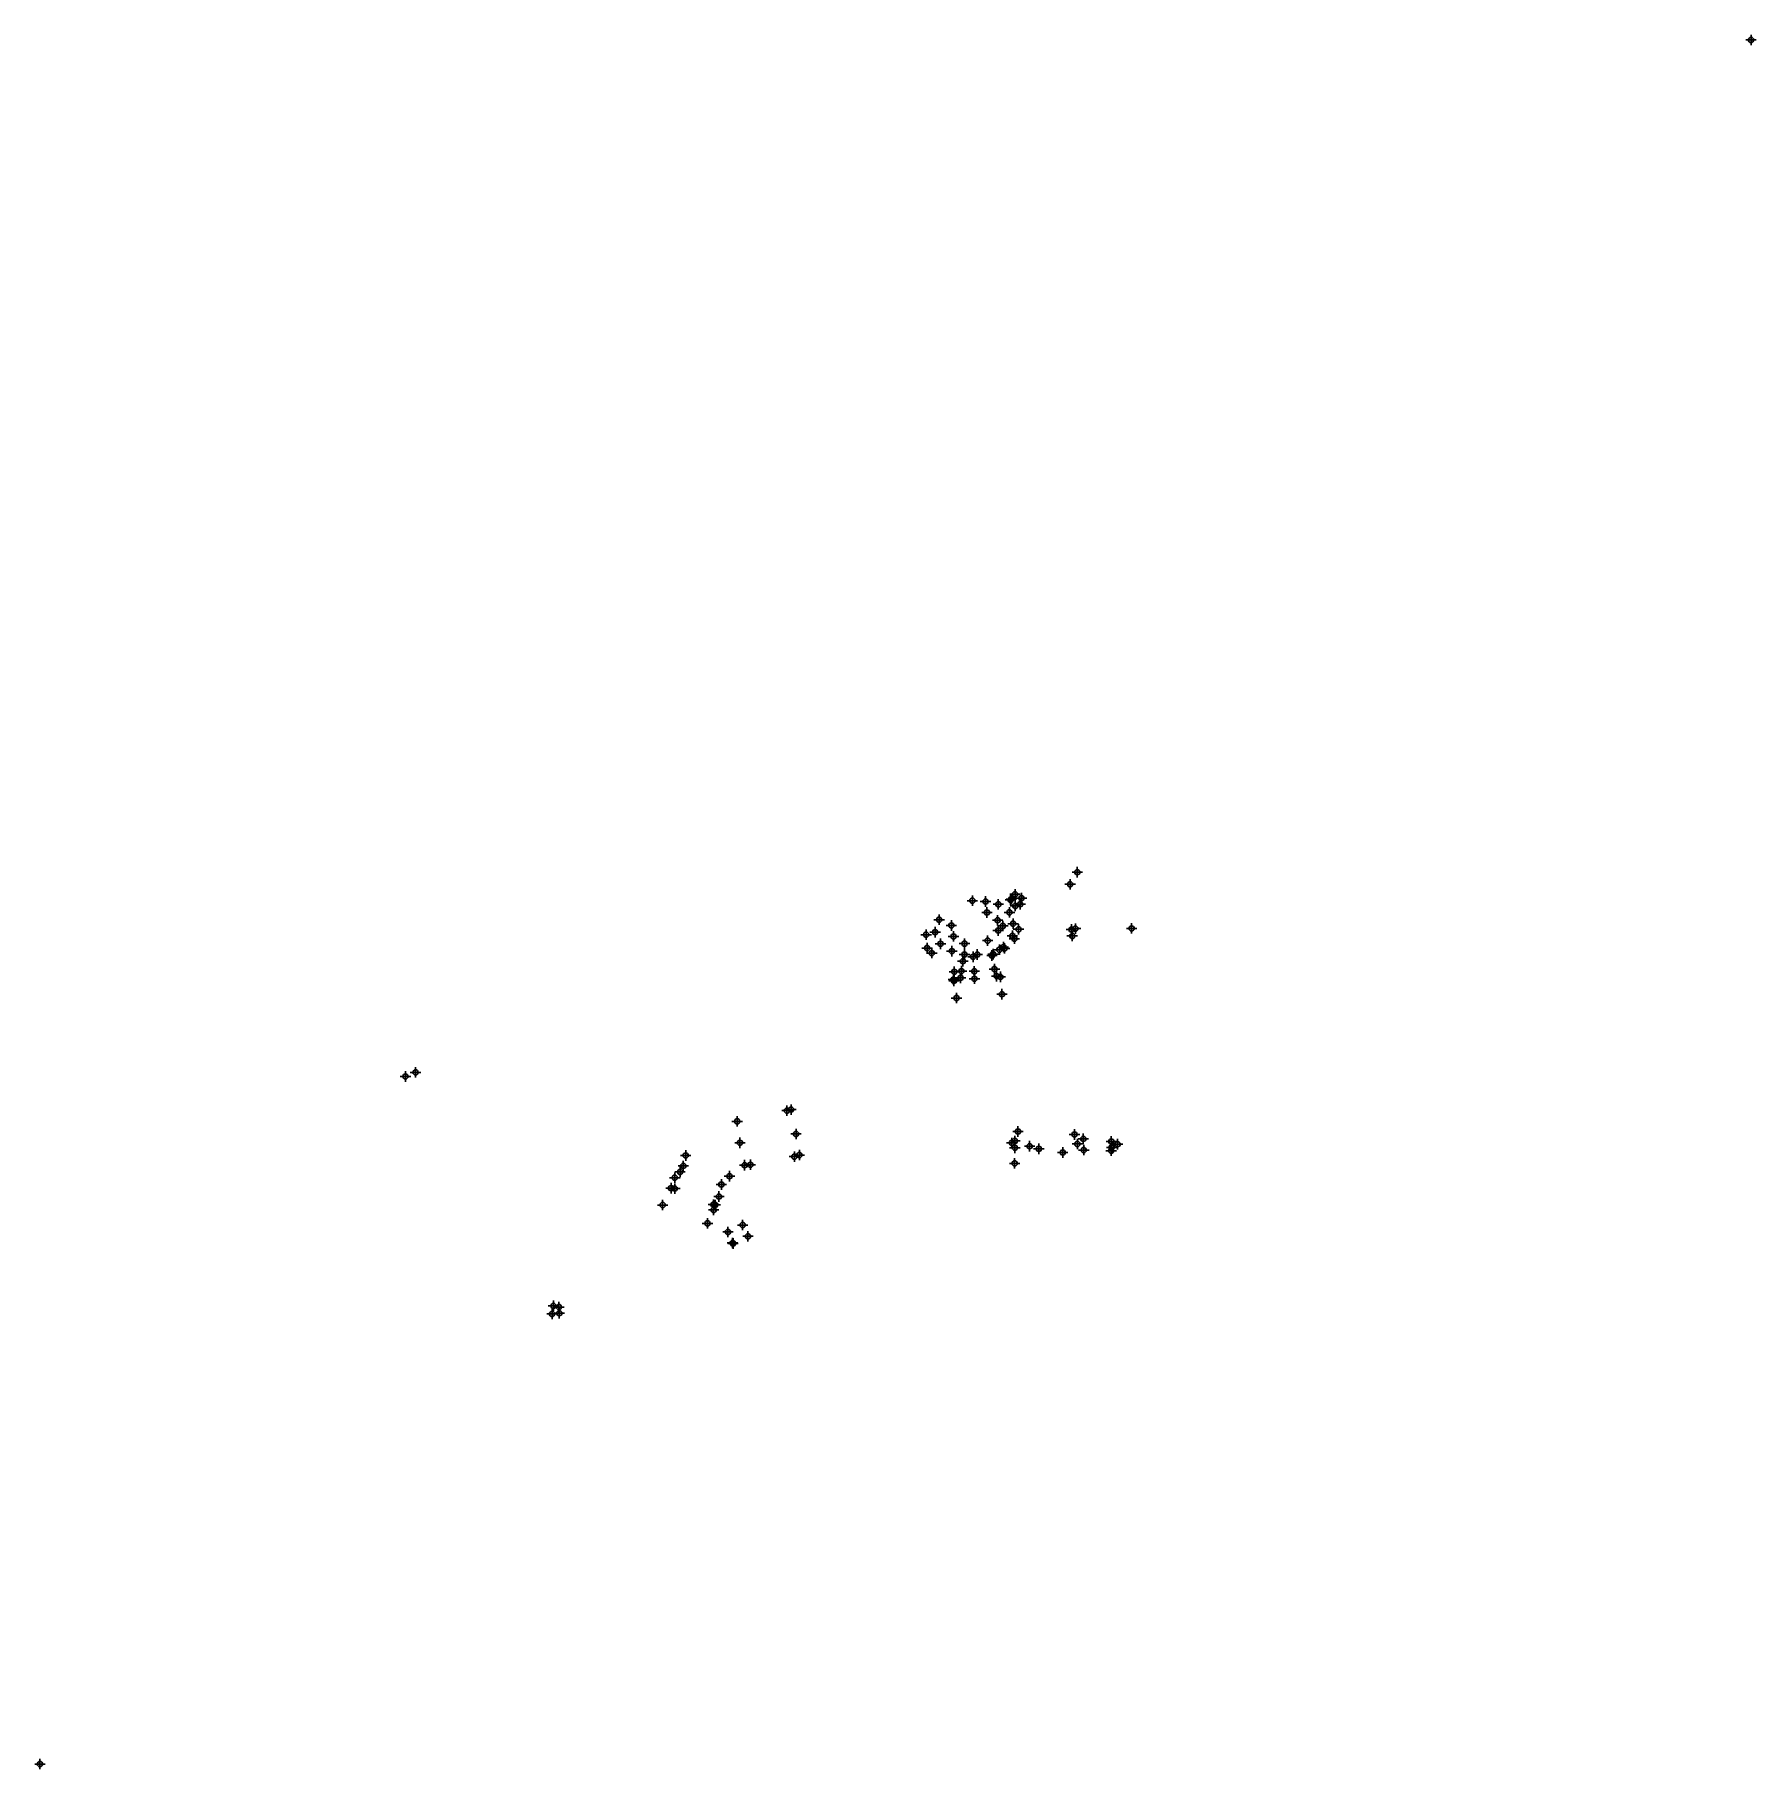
# Model space of a CAD drawing. Extents: x 1412552 to 1412880, y 4931454 to 4931785.
import ezdxf

# ---------------------------------------------------------------- set-up
doc = ezdxf.new("R2010")
doc.units = 0
doc.header["$MEASUREMENT"] = 0
doc.header["$PDMODE"] = 34
doc.header["$PDSIZE"] = 1
doc.layers.get('0').update_dxf_attribs({"color": 1, "linetype": 'CONTINUOUS'})

msp = doc.modelspace()

# ---------------------------------------------------------------- linework, layer by layer
at = {"linetype": 'Continuous'}
for p in [(1412879.348, 4931784.416), (1412552.505, 4931455.082)]:
    msp.add_point(p, dxfattribs=at)
at = {"color": 2, "true_color": 0xf1eb1f}
for p in [(1412750.647, 4931625.436, 48.64), (1412737.899, 4931620.14, 47.44), (1412738.064, 4931620.295, 47.19), (1412738.753, 4931621.219, 47.09), (1412739.988, 4931620.481, 47.18), (1412749.284, 4931623.138, 47.28), (1412730.609, 4931620.002, 47.69), (1412733.126, 4931619.837, 47.52), (1412733.397, 4931617.745, 47.8), (1412735.555, 4931619.309, 47.49), (1412737.689, 4931617.761, 47.55), (1412738.798, 4931618.999, 47.56), (1412739.738, 4931619.322, 47.33), (1412721.774, 4931613.508, 47.75), (1412723.499, 4931613.986, 47.76), (1412724.258, 4931616.364, 47.74), (1412726.597, 4931615.273, 47.74), (1412735.429, 4931616.263, 47.86), (1412735.545, 4931614.306, 47.79), (1412736.426, 4931615.176, 47.9), (1412738.393, 4931615.603, 47.82), (1412739.43, 4931614.528, 47.8), (1412749.528, 4931614.491, 48.98), (1412750.303, 4931614.657, 48.66), (1412761.028, 4931614.702, 48.92), (1412721.961, 4931610.952, 47.69), (1412724.524, 4931611.77, 47.78), (1412726.694, 4931610.363, 47.84), (1412727.008, 4931613.175, 47.8), (1412729.107, 4931611.796, 47.92), (1412733.53, 4931612.366, 47.83), (1412735.76, 4931610.631, 47.73), (1412736.534, 4931611.137, 47.84), (1412736.762, 4931610.895, 48.79), (1412738.252, 4931613.277, 47.82), (1412738.641, 4931612.73, 48.76), (1412749.68, 4931613.265, 48.8), (1412722.854, 4931609.992, 47.68), (1412728.8, 4931608.443, 47.88), (1412729.097, 4931609.724, 47.91), (1412730.743, 4931609.28, 47.92), (1412731.529, 4931609.717, 47.91), (1412734.357, 4931609.532, 47.88), (1412734.578, 4931609.79, 49.54), (1412734.825, 4931606.947, 51.6), (1412726.988, 4931604.939, 49.39), (1412727.087, 4931604.692, 50.89), (1412727.148, 4931606.426, 49.26), (1412728.348, 4931605.266, 49.4), (1412728.525, 4931606.542, 49.39), (1412730.967, 4931606.515, 49.44), (1412731.006, 4931605.086, 49.76), (1412735.241, 4931605.59, 51.56), (1412735.967, 4931605.445, 51.24), (1412727.578, 4931601.407, 50.97), (1412736.259, 4931602.132, 50.88), (1412624.255, 4931587.208, 65.12), (1412622.32, 4931586.422, 65.4), (1412685.682, 4931577.839, 59.85), (1412695.189, 4931579.893, 58.29), (1412695.972, 4931580.1, 59.62), (1412686.211, 4931573.754, 59.83), (1412696.931, 4931575.439, 59.93), (1412738.156, 4931573.729, 63.917), (1412738.733, 4931574.108, 60.62), (1412738.733, 4931574.108, 60.6), (1412738.733, 4931574.108, 60.59), (1412739.322, 4931575.91, 60.59), (1412750.118, 4931575.346, 60.25), (1412751.798, 4931574.502, 60.52), (1412757.148, 4931574.004, 59.72), (1412675.86, 4931571.34, 60.01), (1412696.608, 4931571.105, 60.29), (1412697.558, 4931571.408, 60.25), (1412738.728, 4931572.797, 60.65), (1412741.549, 4931573.103, 64.017), (1412743.307, 4931572.603, 60.597), (1412747.874, 4931571.898, 61.877), (1412750.67, 4931573.524, 60.65), (1412751.891, 4931572.364, 60.598), (1412757.129, 4931572.232, 60.608), (1412757.217, 4931572.876, 62.15), (1412758.357, 4931573.485, 60.698), (1412674.78, 4931568.19, 60.2), (1412675.39, 4931569.34, 60.19), (1412684.22, 4931567.37, 60.11), (1412687.107, 4931569.472, 59.84), (1412688.215, 4931569.559, 60.14), (1412738.688, 4931569.824, 60.557), (1412673.05, 4931565.09, 61.36), (1412673.77, 4931567.09, 61.3), (1412673.77, 4931565.01, 61.31), (1412682.66, 4931565.79, 60.36), (1412671.45, 4931561.87, 62.2), (1412681.15, 4931561.95, 61.32), (1412681.19, 4931560.93, 61.66), (1412681.49, 4931561.89, 61.38), (1412682.21, 4931563.49, 60.91), (1412680.02, 4931558.36, 62.14), (1412686.73, 4931558.05, 63.28), (1412683.92, 4931556.72, 65.23), (1412684.8, 4931554.624, 65.21), (1412684.89, 4931554.52, 64.76), (1412687.749, 4931555.895, 65.19), (1412650.329, 4931541.064, 73.84), (1412650.587, 4931542.604, 73.84), (1412651.635, 4931542.379, 73.94), (1412651.705, 4931541.201, 73.97)]:
    msp.add_point(p, dxfattribs=at)

doc.saveas('drawing.dxf')
